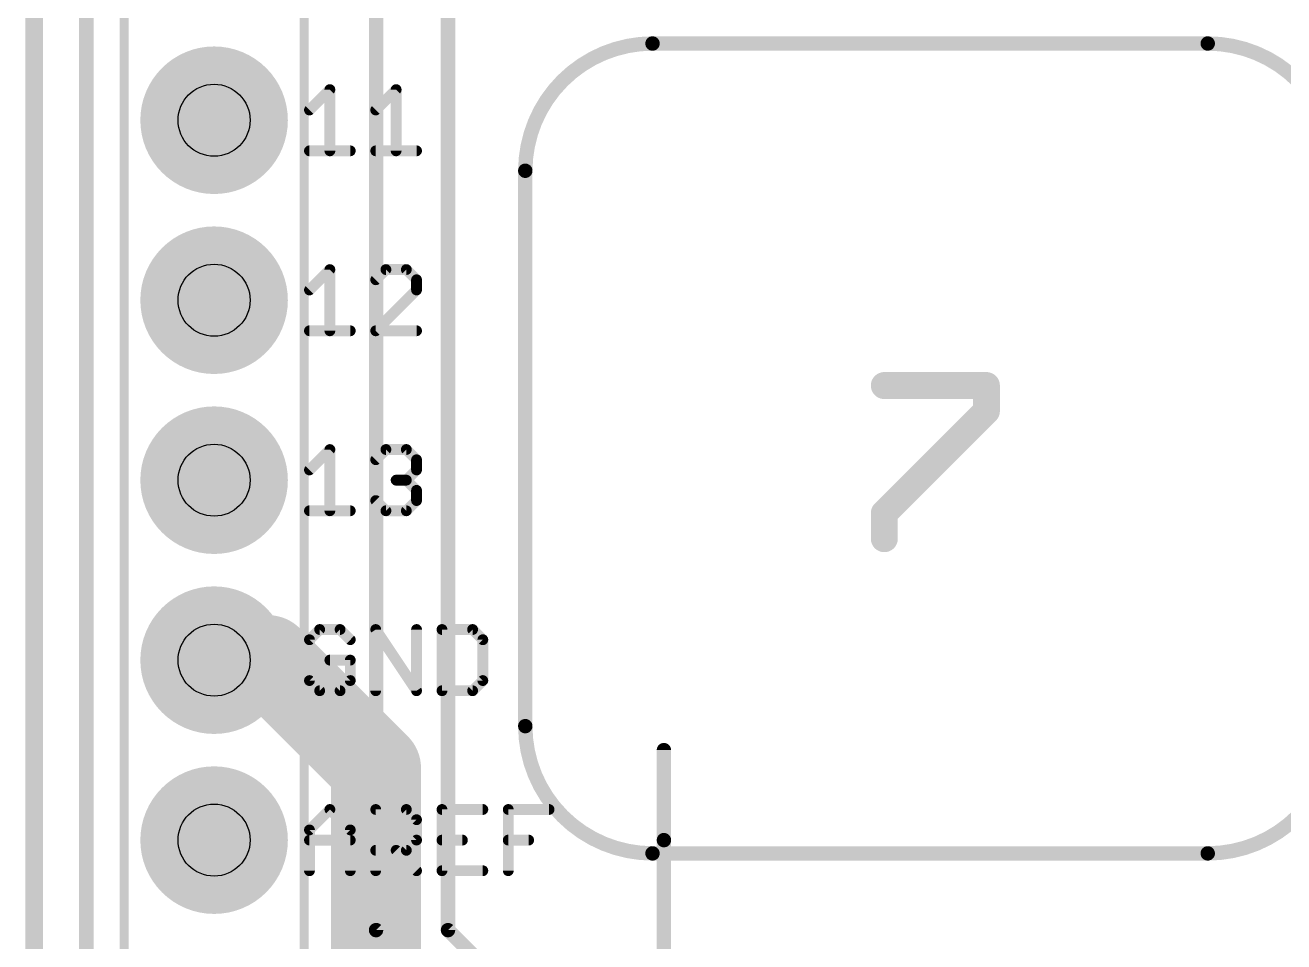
# Model space of a CAD drawing. Extents: x -25 to 82, y -26 to 60.
# Drawn here: x -0.13 to 17.64, y 13.8 to 26.74 of the extents above; entities that cross this region are included whole.
import ezdxf

# ---------------------------------------------------------------- set-up
doc = ezdxf.new("R2010")
doc.units = 0
for name, color, linetype in [('1', 12, 'CONTINUOUS'), ('16', 132, 'CONTINUOUS'), ('17', 110, 'CONTINUOUS'), ('20', 53, 'CONTINUOUS'), ('21', 53, 'CONTINUOUS'), ('29', 253, 'CONTINUOUS'), ('30', 253, 'CONTINUOUS'), ('44', 253, 'CONTINUOUS'), ('51', 53, 'CONTINUOUS')]:
    doc.layers.add(name, color=color, linetype=linetype)

# ---------------------------------------------------------------- blocks, each defined once
blk = doc.blocks.new('ROUNDP')
at = {"const_width": 0.5}
blk.add_lwpolyline([(0, -0.25, 1), (0, 0.25, 1), (0, -0.25)], format="xyb", dxfattribs=at)

msp = doc.modelspace()

# ---------------------------------------------------------------- linework, layer by layer
at = {"layer": '1', "const_width": 0.2032}
for points in [[(4.826, 40.386), (4.826, 13.97)], [(5.842, 27.432), (5.842, 13.97)], [(16.567, 26.4828), (8.729, 26.4828)], [(6.933, 24.6868), (6.933, 16.8488)], [(8.89, 15.24), (8.89, 16.51)], [(8.89, 12.7), (8.89, 15.24)], [(8.729, 15.0528), (16.567, 15.0528)], [(14.986, 3.81), (4.826, 13.97)], [(5.842, 13.97), (14.262, 5.55)]]:
    msp.add_lwpolyline(points, dxfattribs=at)
at = {"layer": '1'}
for points, const_width in [([(8.729, 26.4828, 0.4142), (6.933, 24.6868)], 0.2032), ([(8.729, 26.5336, 1), (8.729, 26.432)], 0.1016), ([(8.729, 26.432, 1), (8.729, 26.5336)], 0.1016), ([(18.363, 24.6868, 0.4142), (16.567, 26.4828)], 0.2032), ([(16.567, 26.5336, 1), (16.567, 26.432)], 0.1016), ([(16.567, 26.432, 1), (16.567, 26.5336)], 0.1016), ([(6.9838, 24.6868, 1), (6.8822, 24.6868)], 0.1016), ([(6.8822, 24.6868, 1), (6.9838, 24.6868)], 0.1016), ([(6.933, 16.8488, 0.4142), (8.729, 15.0528)], 0.2032), ([(6.9838, 16.8488, 1), (6.8822, 16.8488)], 0.1016), ([(6.8822, 16.8488, 1), (6.9838, 16.8488)], 0.1016), ([(16.567, 15.0528, 0.4142), (18.363, 16.8488)], 0.2032), ([(8.9408, 16.51, 1), (8.8392, 16.51)], 0.1016), ([(8.9408, 15.24, 1), (8.8392, 15.24)], 0.1016), ([(8.8392, 15.24, 1), (8.9408, 15.24)], 0.1016), ([(8.729, 15.1036, 1), (8.729, 15.002)], 0.1016), ([(8.729, 15.002, 1), (8.729, 15.1036)], 0.1016), ([(16.567, 15.1036, 1), (16.567, 15.002)], 0.1016), ([(16.567, 15.002, 1), (16.567, 15.1036)], 0.1016), ([(4.8619, 14.0059, 1), (4.7901, 13.9341)], 0.1016), ([(5.8779, 14.0059, 1), (5.8061, 13.9341)], 0.1016), ([(4.7752, 13.97, 1), (4.8768, 13.97)], 0.1016), ([(5.7912, 13.97, 1), (5.8928, 13.97)], 0.1016)]:
    msp.add_lwpolyline(points, format="xyb", dxfattribs=dict(at, const_width=const_width))
at = {"layer": '16'}
for points, const_width in [([(0.7366, 12.7), (0.7366, 47.6504)], 0.2032), ([(3.302, 17.78), (2.54, 17.78)], 1.27), ([(4.826, 16.256), (3.302, 17.78)], 1.27), ([(4.826, 11.557), (4.826, 16.256)], 1.27)]:
    msp.add_lwpolyline(points, dxfattribs=dict(at, const_width=const_width))
at = {"layer": '16', "const_width": 0.635}
for points in [[(2.54, 18.0975, 1), (2.54, 17.4625)], [(3.5265, 18.0045, 1), (3.0775, 17.5555)], [(3.302, 17.4625, 1), (3.302, 18.0975)], [(5.1435, 16.256, 1), (4.5085, 16.256)], [(4.6015, 16.0315, 1), (5.0505, 16.4805)]]:
    msp.add_lwpolyline(points, format="xyb", dxfattribs=at)
at = {"layer": '20', "const_width": 0.2032}
msp.add_lwpolyline([(0, 2.54), (0, 55.88)], dxfattribs=at)
at = {"layer": '21'}
for points, const_width in [([(3.8862, 25.5444), (4.1743, 25.8325)], 0.1524), ([(4.1743, 25.8325), (4.1743, 24.9682)], 0.1524), ([(4.8217, 25.5444), (5.1098, 25.8325)], 0.1524), ([(5.1098, 25.8325), (5.1098, 24.9682)], 0.1524), ([(3.8862, 24.9682), (4.4624, 24.9682)], 0.1524), ([(4.8217, 24.9682), (5.3979, 24.9682)], 0.1524), ([(3.8862, 23.0044), (4.1743, 23.2925)], 0.1524), ([(4.1743, 23.2925), (4.1743, 22.4282)], 0.1524), ([(4.9658, 23.2925), (4.8217, 23.1485)], 0.1524), ([(5.2539, 23.2925), (4.9658, 23.2925)], 0.1524), ([(5.3979, 23.1485), (5.2539, 23.2925)], 0.1524), ([(5.3979, 23.0044), (5.3979, 23.1485)], 0.1524), ([(4.8217, 22.4282), (5.3979, 23.0044)], 0.1524), ([(3.8862, 22.4282), (4.4624, 22.4282)], 0.1524), ([(5.3979, 22.4282), (4.8217, 22.4282)], 0.1524), ([(12.0015, 21.6553), (13.4421, 21.6553)], 0.381), ([(13.4421, 21.6553), (13.4421, 21.2952)], 0.381), ([(13.4421, 21.2952), (12.0015, 19.8546)], 0.381), ([(3.8862, 20.4644), (4.1743, 20.7525)], 0.1524), ([(4.1743, 20.7525), (4.1743, 19.8882)], 0.1524), ([(4.8217, 20.6085), (4.9658, 20.7525)], 0.1524), ([(4.9658, 20.7525), (5.2539, 20.7525)], 0.1524), ([(5.2539, 20.7525), (5.3979, 20.6085)], 0.1524), ([(5.3979, 20.6085), (5.3979, 20.4644)], 0.1524), ([(5.3979, 20.4644), (5.2539, 20.3204)], 0.1524), ([(5.2539, 20.3204), (5.1098, 20.3204)], 0.1524), ([(5.2539, 20.3204), (5.3979, 20.1763)], 0.1524), ([(4.9658, 19.8882), (4.8217, 20.0323)], 0.1524), ([(5.3979, 20.0323), (5.2539, 19.8882)], 0.1524), ([(5.3979, 20.1763), (5.3979, 20.0323)], 0.1524), ([(3.8862, 19.8882), (4.4624, 19.8882)], 0.1524), ([(5.2539, 19.8882), (4.9658, 19.8882)], 0.1524), ([(12.0015, 19.8546), (12.0015, 19.4945)], 0.381), ([(4.0303, 18.2125), (3.8862, 18.0685)], 0.1524), ([(3.8862, 18.0685), (3.8862, 17.4923)], 0.1524), ([(4.3184, 18.2125), (4.0303, 18.2125)], 0.1524), ([(4.4624, 18.0685), (4.3184, 18.2125)], 0.1524), ([(4.8217, 17.3482), (4.8217, 18.2125)], 0.1524), ([(4.8217, 18.2125), (5.3979, 17.3482)], 0.1524), ([(5.3979, 17.3482), (5.3979, 18.2125)], 0.1524), ([(5.7572, 18.2125), (5.7572, 17.3482)], 0.1524), ([(6.1894, 18.2125), (5.7572, 18.2125)], 0.1524), ([(6.3335, 18.0685), (6.1894, 18.2125)], 0.1524), ([(6.3335, 17.4923), (6.3335, 18.0685)], 0.1524), ([(4.4624, 17.7804), (4.1743, 17.7804)], 0.1524), ([(4.4624, 17.4923), (4.4624, 17.7804)], 0.1524), ([(3.8862, 17.4923), (4.0303, 17.3482)], 0.1524), ([(4.0303, 17.3482), (4.3184, 17.3482)], 0.1524), ([(4.3184, 17.3482), (4.4624, 17.4923)], 0.1524), ([(5.7572, 17.3482), (6.1894, 17.3482)], 0.1524), ([(6.1894, 17.3482), (6.3335, 17.4923)], 0.1524), ([(3.8862, 15.3844), (4.1743, 15.6725)], 0.1524), ([(4.1743, 15.6725), (4.4624, 15.3844)], 0.1524), ([(4.8217, 14.8082), (4.8217, 15.6725)], 0.1524), ([(4.8217, 15.6725), (5.2539, 15.6725)], 0.1524), ([(5.2539, 15.6725), (5.3979, 15.5285)], 0.1524), ([(6.3335, 15.6725), (5.7572, 15.6725)], 0.1524), ([(5.7572, 15.6725), (5.7572, 14.8082)], 0.1524), ([(6.6928, 14.8082), (6.6928, 15.6725)], 0.1524), ([(6.6928, 15.6725), (7.269, 15.6725)], 0.1524), ([(3.8862, 14.8082), (3.8862, 15.3844)], 0.1524), ([(4.4624, 15.3844), (4.4624, 14.8082)], 0.1524), ([(5.3979, 15.5285), (5.3979, 15.2404)], 0.1524), ([(3.8862, 15.2404), (4.4624, 15.2404)], 0.1524), ([(5.3979, 15.2404), (5.2539, 15.0963)], 0.1524), ([(5.7572, 15.2404), (6.0454, 15.2404)], 0.1524), ([(6.6928, 15.2404), (6.9809, 15.2404)], 0.1524), ([(5.2539, 15.0963), (4.8217, 15.0963)], 0.1524), ([(5.1098, 15.0963), (5.3979, 14.8082)], 0.1524), ([(5.7572, 14.8082), (6.3335, 14.8082)], 0.1524)]:
    msp.add_lwpolyline(points, dxfattribs=dict(at, const_width=const_width))
for points, const_width in [([(4.2124, 25.8325, 1), (4.1362, 25.8325)], 0.0762), ([(4.2013, 25.8056, 1), (4.1474, 25.8595)], 0.0762), ([(5.1479, 25.8325, 1), (5.0717, 25.8325)], 0.0762), ([(5.1368, 25.8056, 1), (5.0829, 25.8595)], 0.0762), ([(3.8593, 25.5714, 1), (3.9131, 25.5175)], 0.0762), ([(4.7948, 25.5714, 1), (4.8487, 25.5175)], 0.0762), ([(3.8862, 25.0063, 1), (3.8862, 24.9301)], 0.0762), ([(4.1362, 24.9682, 1), (4.2124, 24.9682)], 0.0762), ([(4.4624, 24.9301, 1), (4.4624, 25.0063)], 0.0762), ([(4.8217, 25.0063, 1), (4.8217, 24.9301)], 0.0762), ([(5.0717, 24.9682, 1), (5.1479, 24.9682)], 0.0762), ([(5.3979, 24.9301, 1), (5.3979, 25.0063)], 0.0762), ([(4.2124, 23.2925, 1), (4.1362, 23.2925)], 0.0762), ([(4.2013, 23.2656, 1), (4.1474, 23.3195)], 0.0762), ([(4.9658, 23.3306, 1), (4.9658, 23.2544)], 0.0762), ([(4.9927, 23.2656, 1), (4.9388, 23.3195)], 0.0762), ([(5.2808, 23.3195, 1), (5.2269, 23.2656)], 0.0762), ([(5.2539, 23.2544, 1), (5.2539, 23.3306)], 0.0762), ([(4.7948, 23.1754, 1), (4.8487, 23.1215)], 0.0762), ([(5.436, 23.1485, 1), (5.3598, 23.1485)], 0.0762), ([(5.371, 23.1215, 1), (5.4249, 23.1754)], 0.0762), ([(3.8593, 23.0314, 1), (3.9131, 22.9775)], 0.0762), ([(5.3598, 23.0044, 1), (5.436, 23.0044)], 0.0762), ([(5.4249, 22.9775, 1), (5.371, 23.0314)], 0.0762), ([(3.8862, 22.4663, 1), (3.8862, 22.3901)], 0.0762), ([(4.1362, 22.4282, 1), (4.2124, 22.4282)], 0.0762), ([(4.4624, 22.3901, 1), (4.4624, 22.4663)], 0.0762), ([(4.8217, 22.4663, 1), (4.8217, 22.3901)], 0.0762), ([(4.7948, 22.4551, 1), (4.8487, 22.4013)], 0.0762), ([(5.3979, 22.3901, 1), (5.3979, 22.4663)], 0.0762), ([(12.0015, 21.7506, 1), (12.0015, 21.5601)], 0.1905), ([(13.5373, 21.6553, 1), (13.3468, 21.6553)], 0.1905), ([(13.4421, 21.5601, 1), (13.4421, 21.7506)], 0.1905), ([(13.3468, 21.2952, 1), (13.5373, 21.2952)], 0.1905), ([(13.5094, 21.2279, 1), (13.3747, 21.3626)], 0.1905), ([(4.2124, 20.7525, 1), (4.1362, 20.7525)], 0.0762), ([(4.2013, 20.7256, 1), (4.1474, 20.7795)], 0.0762), ([(4.9658, 20.7906, 1), (4.9658, 20.7144)], 0.0762), ([(4.9927, 20.7256, 1), (4.9388, 20.7795)], 0.0762), ([(5.2808, 20.7795, 1), (5.2269, 20.7256)], 0.0762), ([(5.2539, 20.7144, 1), (5.2539, 20.7906)], 0.0762), ([(4.7948, 20.6354, 1), (4.8487, 20.5815)], 0.0762), ([(5.436, 20.6085, 1), (5.3598, 20.6085)], 0.0762), ([(5.371, 20.5815, 1), (5.4249, 20.6354)], 0.0762), ([(3.8593, 20.4914, 1), (3.9131, 20.4375)], 0.0762), ([(5.3598, 20.4644, 1), (5.436, 20.4644)], 0.0762), ([(5.4249, 20.4375, 1), (5.371, 20.4914)], 0.0762), ([(5.1098, 20.3585, 1), (5.1098, 20.2823)], 0.0762), ([(5.2808, 20.3473, 1), (5.2269, 20.2934)], 0.0762), ([(5.2269, 20.3473, 1), (5.2808, 20.2934)], 0.0762), ([(5.2539, 20.2823, 1), (5.2539, 20.3585)], 0.0762), ([(4.8487, 20.0592, 1), (4.7948, 20.0053)], 0.0762), ([(5.436, 20.1763, 1), (5.3598, 20.1763)], 0.0762), ([(5.371, 20.1494, 1), (5.4249, 20.2033)], 0.0762), ([(5.4249, 20.0053, 1), (5.371, 20.0592)], 0.0762), ([(3.8862, 19.9263, 1), (3.8862, 19.8501)], 0.0762), ([(4.1362, 19.8882, 1), (4.2124, 19.8882)], 0.0762), ([(4.4624, 19.8501, 1), (4.4624, 19.9263)], 0.0762), ([(4.9658, 19.9263, 1), (4.9658, 19.8501)], 0.0762), ([(4.9388, 19.8613, 1), (4.9927, 19.9151)], 0.0762), ([(5.2269, 19.9151, 1), (5.2808, 19.8613)], 0.0762), ([(5.2539, 19.8501, 1), (5.2539, 19.9263)], 0.0762), ([(5.3598, 20.0323, 1), (5.436, 20.0323)], 0.0762), ([(12.0968, 19.8546, 1), (11.9063, 19.8546)], 0.1905), ([(11.9341, 19.922, 1), (12.0689, 19.7873)], 0.1905), ([(11.9063, 19.4945, 1), (12.0968, 19.4945)], 0.1905), ([(3.9243, 18.0685, 1), (3.8481, 18.0685)], 0.0762), ([(3.8593, 18.0954, 1), (3.9131, 18.0415)], 0.0762), ([(4.0303, 18.2506, 1), (4.0303, 18.1744)], 0.0762), ([(4.0572, 18.1856, 1), (4.0033, 18.2395)], 0.0762), ([(4.3453, 18.2395, 1), (4.2914, 18.1856)], 0.0762), ([(4.3184, 18.1744, 1), (4.3184, 18.2506)], 0.0762), ([(4.4355, 18.0415, 1), (4.4894, 18.0954)], 0.0762), ([(4.8534, 18.2337, 1), (4.79, 18.1914)], 0.0762), ([(4.8598, 18.2125, 1), (4.7836, 18.2125)], 0.0762), ([(5.436, 18.2125, 1), (5.3598, 18.2125)], 0.0762), ([(5.7953, 18.2125, 1), (5.7191, 18.2125)], 0.0762), ([(5.7572, 18.2506, 1), (5.7572, 18.1744)], 0.0762), ([(6.2163, 18.2395, 1), (6.1625, 18.1856)], 0.0762), ([(6.1894, 18.1744, 1), (6.1894, 18.2506)], 0.0762), ([(6.3716, 18.0685, 1), (6.2954, 18.0685)], 0.0762), ([(6.3065, 18.0415, 1), (6.3604, 18.0954)], 0.0762), ([(4.1743, 17.8185, 1), (4.1743, 17.7423)], 0.0762), ([(4.5005, 17.7804, 1), (4.4243, 17.7804)], 0.0762), ([(4.4624, 17.7423, 1), (4.4624, 17.8185)], 0.0762), ([(3.9131, 17.5192, 1), (3.8593, 17.4653)], 0.0762), ([(3.8481, 17.4923, 1), (3.9243, 17.4923)], 0.0762), ([(4.0303, 17.3863, 1), (4.0303, 17.3101)], 0.0762), ([(4.0033, 17.3213, 1), (4.0572, 17.3751)], 0.0762), ([(4.2914, 17.3751, 1), (4.3453, 17.3213)], 0.0762), ([(4.3184, 17.3101, 1), (4.3184, 17.3863)], 0.0762), ([(4.4243, 17.4923, 1), (4.5005, 17.4923)], 0.0762), ([(4.4894, 17.4653, 1), (4.4355, 17.5192)], 0.0762), ([(5.7572, 17.3863, 1), (5.7572, 17.3101)], 0.0762), ([(6.1625, 17.3751, 1), (6.2163, 17.3213)], 0.0762), ([(6.1894, 17.3101, 1), (6.1894, 17.3863)], 0.0762), ([(6.2954, 17.4923, 1), (6.3716, 17.4923)], 0.0762), ([(6.3604, 17.4653, 1), (6.3065, 17.5192)], 0.0762), ([(4.7836, 17.3482, 1), (4.8598, 17.3482)], 0.0762), ([(5.3598, 17.3482, 1), (5.436, 17.3482)], 0.0762), ([(5.3662, 17.3271, 1), (5.4296, 17.3693)], 0.0762), ([(5.7191, 17.3482, 1), (5.7953, 17.3482)], 0.0762), ([(4.2013, 15.6995, 1), (4.1474, 15.6456)], 0.0762), ([(4.2013, 15.6456, 1), (4.1474, 15.6995)], 0.0762), ([(4.8598, 15.6725, 1), (4.7836, 15.6725)], 0.0762), ([(4.8217, 15.7106, 1), (4.8217, 15.6344)], 0.0762), ([(5.2808, 15.6995, 1), (5.2269, 15.6456)], 0.0762), ([(5.2539, 15.6344, 1), (5.2539, 15.7106)], 0.0762), ([(5.7572, 15.7106, 1), (5.7572, 15.6344)], 0.0762), ([(5.7953, 15.6725, 1), (5.7191, 15.6725)], 0.0762), ([(6.3335, 15.6344, 1), (6.3335, 15.7106)], 0.0762), ([(6.7309, 15.6725, 1), (6.6547, 15.6725)], 0.0762), ([(6.6928, 15.7106, 1), (6.6928, 15.6344)], 0.0762), ([(7.269, 15.6344, 1), (7.269, 15.7106)], 0.0762), ([(3.9243, 15.3844, 1), (3.8481, 15.3844)], 0.0762), ([(4.5005, 15.3844, 1), (4.4243, 15.3844)], 0.0762), ([(5.436, 15.5285, 1), (5.3598, 15.5285)], 0.0762), ([(5.371, 15.5015, 1), (5.4249, 15.5554)], 0.0762), ([(3.8593, 15.4114, 1), (3.9131, 15.3575)], 0.0762), ([(3.8862, 15.2785, 1), (3.8862, 15.2023)], 0.0762), ([(4.4355, 15.3575, 1), (4.4894, 15.4114)], 0.0762), ([(4.4624, 15.2023, 1), (4.4624, 15.2785)], 0.0762), ([(5.4249, 15.2134, 1), (5.371, 15.2673)], 0.0762), ([(5.7572, 15.2785, 1), (5.7572, 15.2023)], 0.0762), ([(6.0454, 15.2023, 1), (6.0454, 15.2785)], 0.0762), ([(6.6928, 15.2785, 1), (6.6928, 15.2023)], 0.0762), ([(6.9809, 15.2023, 1), (6.9809, 15.2785)], 0.0762), ([(4.8217, 15.1344, 1), (4.8217, 15.0582)], 0.0762), ([(5.1368, 15.1233, 1), (5.0829, 15.0694)], 0.0762), ([(5.2269, 15.1233, 1), (5.2808, 15.0694)], 0.0762), ([(5.2539, 15.0582, 1), (5.2539, 15.1344)], 0.0762), ([(5.3598, 15.2404, 1), (5.436, 15.2404)], 0.0762), ([(3.8481, 14.8082, 1), (3.9243, 14.8082)], 0.0762), ([(4.4243, 14.8082, 1), (4.5005, 14.8082)], 0.0762), ([(4.7836, 14.8082, 1), (4.8598, 14.8082)], 0.0762), ([(5.371, 14.7813, 1), (5.4249, 14.8351)], 0.0762), ([(5.7572, 14.8463, 1), (5.7572, 14.7701)], 0.0762), ([(5.7191, 14.8082, 1), (5.7953, 14.8082)], 0.0762), ([(6.3335, 14.7701, 1), (6.3335, 14.8463)], 0.0762), ([(6.6547, 14.8082, 1), (6.7309, 14.8082)], 0.0762)]:
    msp.add_lwpolyline(points, format="xyb", dxfattribs=dict(at, const_width=const_width))
at = {"layer": '44'}
for centre in [(2.54, 25.4), (2.54, 22.86), (2.54, 20.32), (2.54, 17.78), (2.54, 15.24)]:
    msp.add_circle(centre, 0.508, dxfattribs=at)
at = {"layer": '51'}
for points, const_width in [([(0, 55.88), (0, 2.54)], 0.254), ([(1.27, 8.89), (1.27, 34.29)], 0.127), ([(3.81, 34.29), (3.81, 8.89)], 0.127)]:
    msp.add_lwpolyline(points, dxfattribs=dict(at, const_width=const_width))

# ---------------------------------------------------------------- block references
at = {"layer": '17', "xscale": 1.8796, "yscale": 1.8796, "rotation": 90}
for p in [(2.54, 25.4), (2.54, 25.4), (2.54, 22.86), (2.54, 22.86), (2.54, 20.32), (2.54, 20.32), (2.54, 17.78), (2.54, 17.78), (2.54, 15.24), (2.54, 15.24)]:
    msp.add_blockref('ROUNDP', p, dxfattribs=at)
at = {"layer": '29', "xscale": 2.0828, "yscale": 2.0828, "rotation": 90}
for p in [(2.54, 25.4), (2.54, 22.86), (2.54, 20.32), (2.54, 17.78), (2.54, 15.24)]:
    msp.add_blockref('ROUNDP', p, dxfattribs=at)
at = {"layer": '30', "xscale": 2.0828, "yscale": 2.0828, "rotation": 90}
for p in [(2.54, 25.4), (2.54, 22.86), (2.54, 20.32), (2.54, 17.78), (2.54, 15.24)]:
    msp.add_blockref('ROUNDP', p, dxfattribs=at)

doc.saveas('drawing.dxf')
